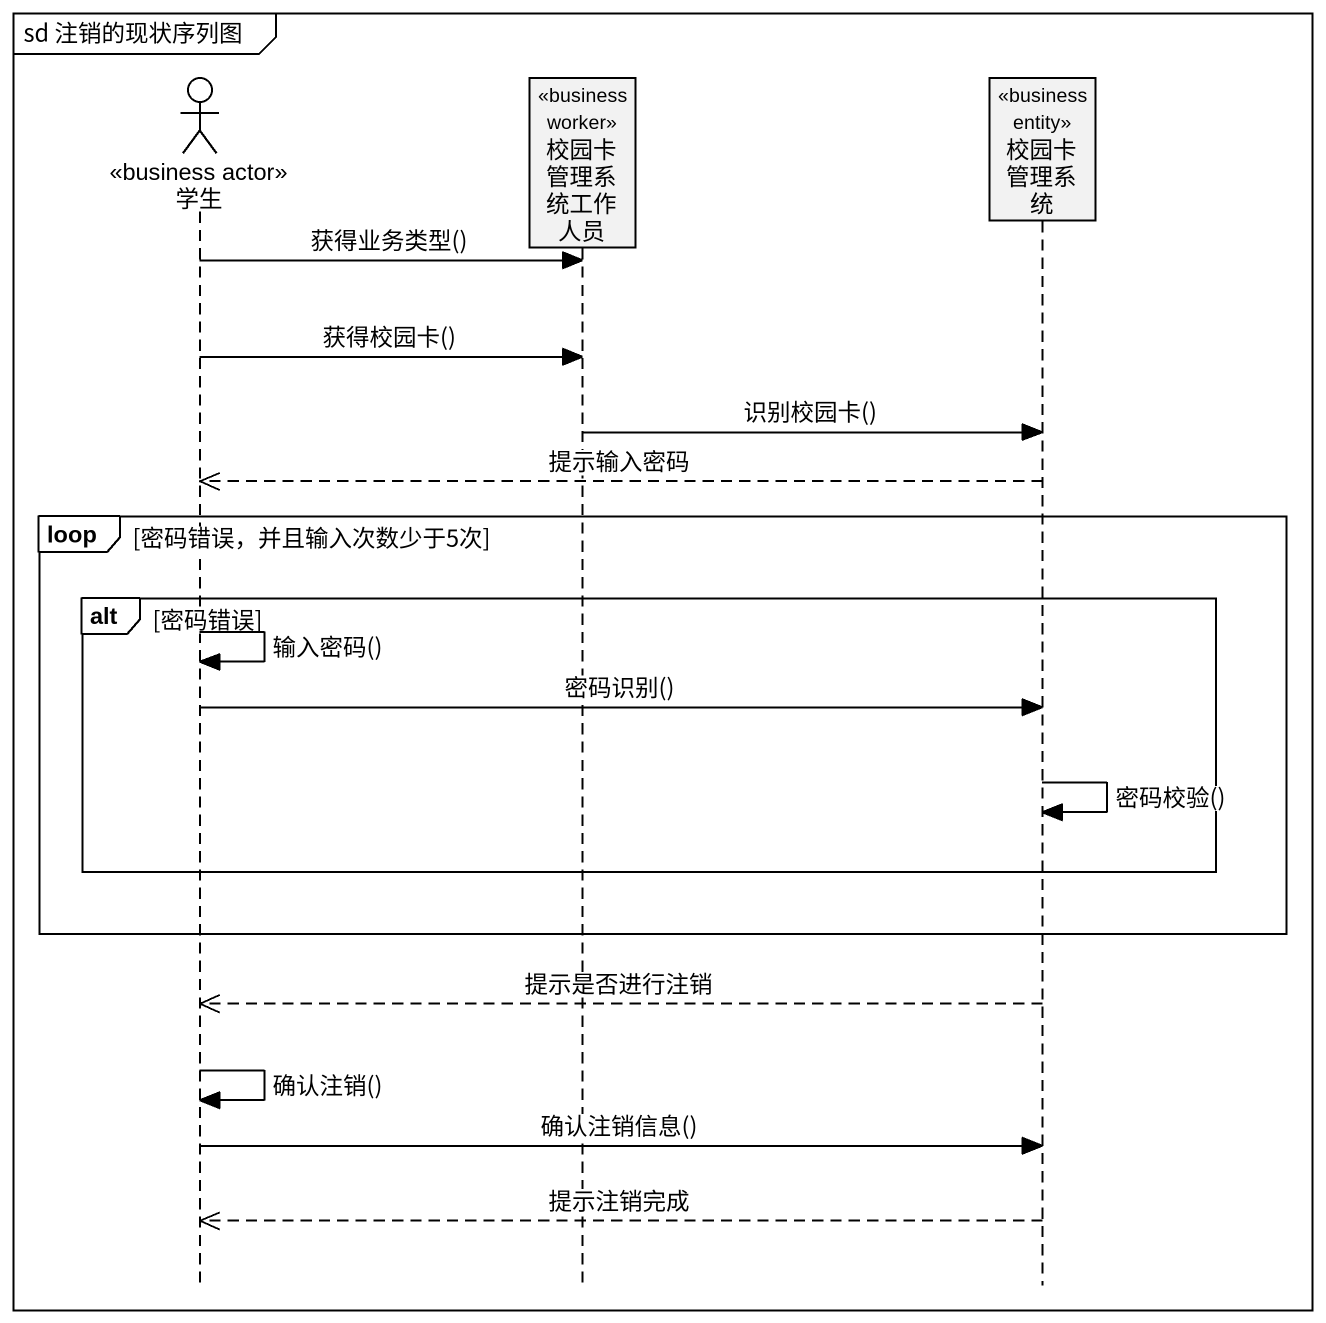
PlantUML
@startuml
mainframe sd 注销的现状序列图
hide footbox
actor 学生 <<business actor>>
participant 校园卡管理系统工作人员 <<business worker>>
participant 校园卡管理系统 <<business entity>>

学生 -> 校园卡管理系统工作人员 : 获得业务类型()
学生 -> 校园卡管理系统工作人员 : 获得校园卡()
校园卡管理系统工作人员 -> 校园卡管理系统 : 识别校园卡()
校园卡管理系统 -->> 学生 : 提示输入密码
loop 密码错误，并且输入次数少于5次
  alt 密码错误
    学生 -> 学生 : 输入密码()
    学生 -> 校园卡管理系统 : 密码识别()
    校园卡管理系统 -> 校园卡管理系统 : 密码校验()
  end
end
校园卡管理系统 -->> 学生 : 提示是否进行注销
学生 -> 学生 : 确认注销()
学生 -> 校园卡管理系统 : 确认注销信息()
校园卡管理系统 -->> 学生 : 提示注销完成
@enduml
